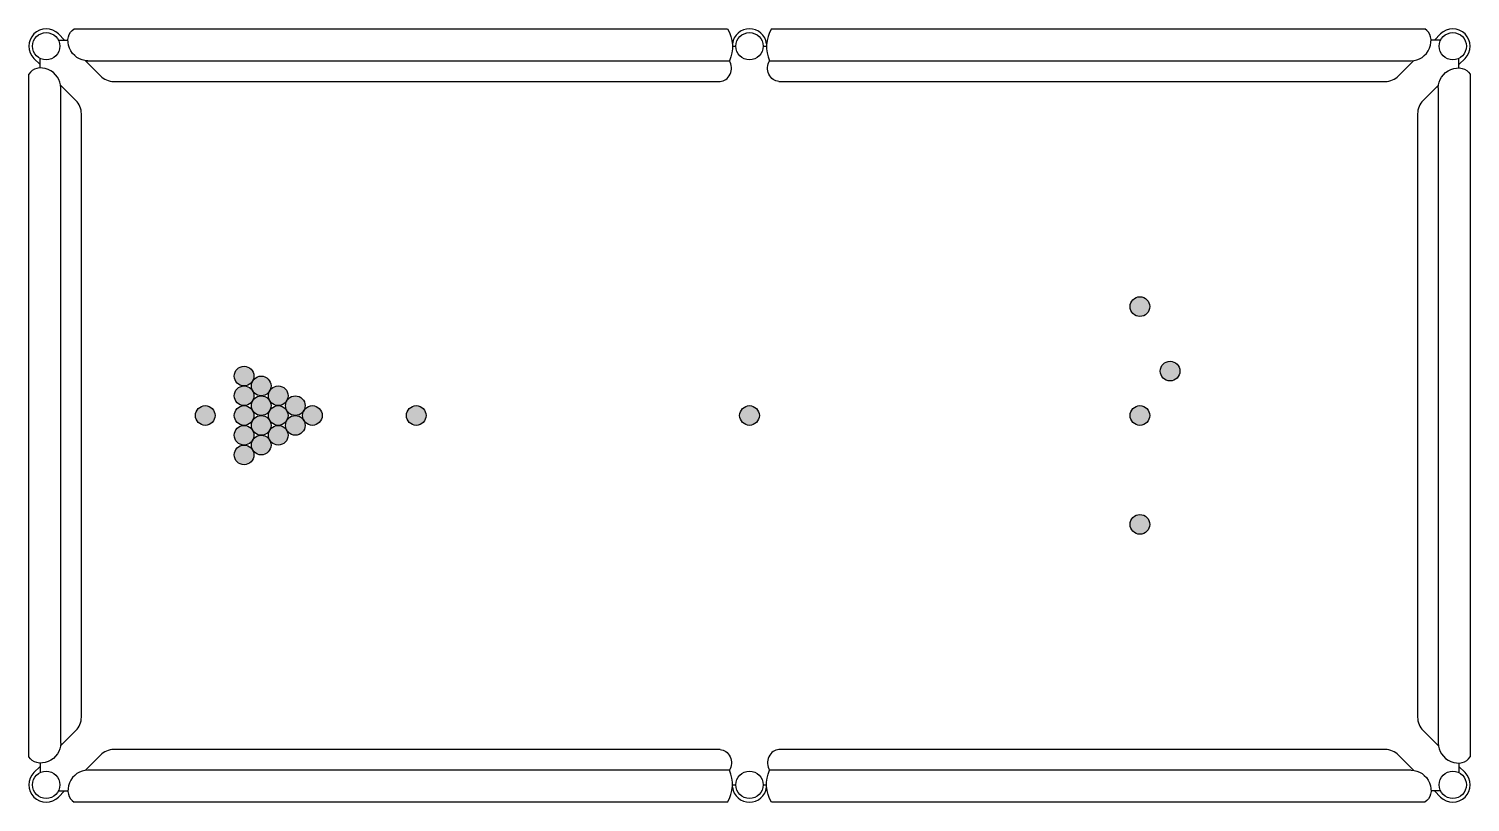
# Model space of a CAD drawing. Header units: millimetres. Extents: x -1920 to 1920, y 0 to 2060.
import ezdxf

# ---------------------------------------------------------------- set-up
doc = ezdxf.new("R2010")
doc.units = ezdxf.units.MM
doc.layers.add('ceco.net 188 balls', color=7, linetype='Continuous')
doc.layers.add('ceco.net 188 table', color=7, linetype='Continuous')

msp = doc.modelspace()

# ---------------------------------------------------------------- hatches: boundary and pattern name
at = {"layer": 'ceco.net 188 balls'}
h = msp.add_hatch(color=2, dxfattribs=at)
h.paths.add_polyline_path([(1066.2, 1318.8, 0.022641), (1040, 1320), (1040, 1293.8, 0.401014)])
h.paths.add_polyline_path([(1040, 1346.2), (1040, 1320, -0.022641), (1066.2, 1318.8, 0.011319), (1066.2, 1320, 0.414214)])
h.paths.add_polyline_path([(1040, 1346.2, 0.414214), (1013.7, 1320, 0.414214), (1040, 1293.8)])
for color, points in [(1, [(-1372.7, 1135, 0.766908), (-1323.7, 1121.9, -0.000527), (-1323.7, 1121.9, 0.131384), (-1320.2, 1135, 1)]), (256, [(1146.9, 1148.2, 1), (1094.4, 1148.2, 1)]), (1, [(-1274.7, 1108.7, 0.766908), (-1323.7, 1121.9, -0.000527), (-1323.7, 1121.9, 0.131384), (-1327.2, 1108.7, 0.131384), (-1323.7, 1095.6, -0.000527), (-1323.7, 1095.6, 0.267666), (-1301, 1082.5), (-1301, 1082.5, 0.267666), (-1278.2, 1095.6, -0.000527), (-1278.2, 1095.6, 0.131384)]), (1, [(-1323.7, 1095.6, -0.000527), (-1323.7, 1095.6, 0.766908), (-1372.7, 1082.5, 0.766908), (-1323.7, 1069.4, -0.000527), (-1323.7, 1069.4, 0.131384), (-1320.2, 1082.5, 0.131384)]), (1, [(-1274.7, 1056.2, 0.131384), (-1278.2, 1069.4, -0.000527), (-1278.2, 1069.4, 0.267666), (-1301, 1082.5), (-1301, 1082.5, 0.267666), (-1323.7, 1069.4, -0.000527), (-1323.7, 1069.4, 0.131384), (-1327.2, 1056.2, 0.131384), (-1323.7, 1043.1, -0.000527), (-1323.7, 1043.1, 0.576647), (-1278.2, 1043.1, -0.000527), (-1278.2, 1043.1, 0.131384)]), (1, [(-1229.3, 1082.5, 0.766908), (-1278.2, 1095.6, -0.000527), (-1278.2, 1095.6, 0.131384), (-1281.8, 1082.5, 0.131384), (-1278.2, 1069.4, -0.000527), (-1278.2, 1069.4, 0.267666), (-1255.5, 1056.2), (-1255.5, 1056.2, 0.267666), (-1232.8, 1069.4, -0.000527), (-1232.8, 1069.4, 0.131384)]), (1, [(-1183.8, 1056.2, 0.766908), (-1232.8, 1069.4, -0.000527), (-1232.8, 1069.4, 0.131384), (-1236.3, 1056.2, 0.131384), (-1232.8, 1043.1, -0.000527), (-1232.8, 1043.1, 0.576647), (-1187.3, 1043.1, -0.000527), (-1187.3, 1043.1, 0.131384)]), (250, [(-1423.8, 1030, 1), (-1476.3, 1030, 1)]), (1, [(-1323.7, 1043.1, -0.000527), (-1323.7, 1043.1, 0.766908), (-1372.7, 1030, 0.766908), (-1323.7, 1016.9, -0.000527), (-1323.7, 1016.9, 0.131384), (-1320.2, 1030, 0.131384)]), (1, [(-1232.8, 1043.1, -0.000527), (-1232.8, 1043.1, 0.267666), (-1255.5, 1056.2), (-1255.5, 1056.2, 0.267666), (-1278.2, 1043.1, -0.000527), (-1278.2, 1043.1, 0.131384), (-1281.8, 1030, 0.131384), (-1278.2, 1016.9, -0.000527), (-1278.2, 1016.9, 0.576647), (-1232.8, 1016.9, -0.000527), (-1232.8, 1016.9, 0.131384), (-1229.3, 1030, 0.131384)]), (1, [(-1138.3, 1030, 0.766908), (-1187.3, 1043.1, -0.000527), (-1187.3, 1043.1, 0.131384), (-1190.8, 1030, 0.131384), (-1187.3, 1016.9, -0.000527), (-1187.3, 1016.9, 0.766908)]), (211, [(-861.8, 1030, 1), (-914.3, 1030, 1)]), (176, [(26.2, 1030, 1), (-26.3, 1030, 1)]), (1, [(-1323.7, 990.6, -0.000527), (-1323.7, 990.6, 0.766908), (-1372.7, 977.5, 0.766908), (-1323.7, 964.4, -0.000527), (-1323.7, 964.4, 0.131384), (-1320.2, 977.5, 0.131384)]), (1, [(-1274.7, 1003.7, 0.131384), (-1278.2, 1016.9, -0.000527), (-1278.2, 1016.9, 0.576647), (-1323.7, 1016.9, -0.000527), (-1323.7, 1016.9, 0.131384), (-1327.2, 1003.7, 0.131384), (-1323.7, 990.6, -0.000527), (-1323.7, 990.6, 0.267666), (-1301, 977.5), (-1301, 977.5, 0.267666), (-1278.2, 990.6, -0.000527), (-1278.2, 990.6, 0.131384)]), (1, [(-1232.8, 990.6, -0.000527), (-1232.8, 990.6, 0.576647), (-1278.2, 990.6, -0.000527), (-1278.2, 990.6, 0.131384), (-1281.8, 977.5, 0.131384), (-1278.2, 964.4, -0.000527), (-1278.2, 964.4, 0.766908), (-1229.3, 977.5, 0.131384)]), (1, [(-1183.8, 1003.7, 0.131384), (-1187.3, 1016.9, -0.000527), (-1187.3, 1016.9, 0.576647), (-1232.8, 1016.9, -0.000527), (-1232.8, 1016.9, 0.131384), (-1236.3, 1003.7, 0.131384), (-1232.8, 990.6, -0.000527), (-1232.8, 990.6, 0.766908)]), (1, [(-1274.7, 951.3, 0.131384), (-1278.2, 964.4, -0.000527), (-1278.2, 964.4, 0.267666), (-1301, 977.5), (-1301, 977.5, 0.267666), (-1323.7, 964.4, -0.000527), (-1323.7, 964.4, 0.131384), (-1327.2, 951.3, 0.131384), (-1323.7, 938.1, -0.000527), (-1323.7, 938.1, 0.766908)]), (1, [(-1372.7, 925, 1), (-1320.2, 925, 0.131384), (-1323.7, 938.1, -0.000527), (-1323.7, 938.1, 0.766908)])]:
    msp.add_hatch(color=color, dxfattribs=at).paths.add_polyline_path(points)
h = msp.add_hatch(color=24, dxfattribs=at)
h.paths.add_polyline_path([(1040, 1056.2, 0.414214), (1013.7, 1030, 0.414214), (1040, 1003.7)])
h.paths.add_polyline_path([(1040, 1056.2), (1040, 1003.7, 0.414214), (1066.2, 1030, 0.414214)])
h = msp.add_hatch(color=3, dxfattribs=at)
h.paths.add_polyline_path([(1040, 766.2), (1040, 740, 0.022641), (1066.2, 741.2, 0.401014)])
h.paths.add_polyline_path([(1066.2, 740, 0.011319), (1066.2, 741.2, -0.022641), (1040, 740), (1040, 713.8, 0.414214)])
h.paths.add_polyline_path([(1040, 766.2, 0.414214), (1013.7, 740, 0.414214), (1040, 713.8)])

# ---------------------------------------------------------------- linework, layer by layer
at = {"layer": 'ceco.net 188 balls', "color": 7}
for centre in [(1040, 1320), (-1450, 1030), (-888, 1030), (0, 1030), (1040, 1030), (1040, 740)]:
    msp.add_circle(centre, 26.2, dxfattribs=at)
at = {"layer": 'ceco.net 188 balls'}
for centre in [(-1346.4, 1135), (1120.6, 1148.2), (-1301, 1108.7), (-1346.4, 1082.5), (-1301, 1056.2), (-1255.5, 1082.5), (-1210, 1056.2), (-1346.4, 1030), (-1255.5, 1030), (-1164.6, 1030), (-1346.4, 977.5), (-1301, 1003.7), (-1255.5, 977.5), (-1210, 1003.7), (-1301, 951.3), (-1346.4, 925)]:
    msp.add_circle(centre, 26.2, dxfattribs=at)
at = {"layer": 'ceco.net 188 table'}
for p, q in [((-1841, 2046.5), (-1824.6, 2030)), ((-1798.9, 2060), (-58.3, 2060)), ((58.2, 2060), (1798.9, 2060)), ((1841, 2046.5), (1824.6, 2030)), ((-1841.3, 2030), (-1815.7, 2030)), ((-45.5, 2013.7), (-36.3, 2013.7)), ((36.2, 2013.7), (45.5, 2013.7)), ((1841.3, 2030), (1815.7, 2030)), ((-1906.5, 1981), (-1890, 1964.6)), ((-1890, 1955.7), (-1890, 1981.3)), ((-1769.9, 1975.3), (-1729.2, 1934.6)), ((-1765.9, 1975), (-53.6, 1975)), ((53.6, 1975), (1763.2, 1975)), ((1769.9, 1975.3), (1729.2, 1934.6)), ((1890, 1955.7), (1890, 1981.3)), ((1906.5, 1981), (1890, 1964.6)), ((-1920, 121.2), (-1920, 1938.8)), ((1920, 1938.8), (1920, 1212.7)), ((-1835.3, 1909.9), (-1794.6, 1869.2)), ((-1835, 156.9), (-1835, 1905.9)), ((-1696.6, 1920), (-78.3, 1920)), ((78.3, 1920), (1696.2, 1920)), ((1835.3, 1909.9), (1794.6, 1869.2)), ((1835, 1903.1), (1835, 1205.3)), ((-1780, 226.1), (-1780, 1833.9)), ((1780, 1833.9), (1780, 1200.5)), ((1780, 1200.5), (1780, 226.1)), ((1835, 1205.3), (1835, 156.9)), ((1920, 1212.7), (1920, 121.2)), ((-1835.3, 150.1), (-1794.6, 190.8)), ((1835.3, 150.1), (1794.6, 190.8)), ((-1769.9, 84.7), (-1729.2, 125.4)), ((-136.7, 140), (-1696.2, 140)), ((-78.3, 140), (-136.7, 140)), ((1696.2, 140), (78.3, 140)), ((1769.9, 84.7), (1729.2, 125.4)), ((-1906.5, 79), (-1890, 95.4)), ((-1890, 104.3), (-1890, 78.7)), ((-53.6, 85), (-1763.2, 85)), ((1763.2, 85), (53.6, 85)), ((1890, 104.3), (1890, 78.7)), ((1906.5, 79), (1890, 95.4)), ((-45.5, 46.2), (-36.3, 46.2)), ((36.2, 46.2), (46.2, 46.2)), ((-1841.3, 30), (-1815.7, 30)), ((-1841, 13.5), (-1824.6, 30)), ((-58.3, 0), (-1798.9, 0)), ((1798.9, 0), (58.2, 0)), ((1841.3, 30), (1815.7, 30)), ((1841, 13.5), (1824.6, 30))]:
    msp.add_line(p, q, dxfattribs=at)
for centre in [(-1873.8, 2013.7), (0, 2013.7), (1873.7, 2013.7), (-1873.8, 46.2), (0, 46.2), (1873.7, 46.2)]:
    msp.add_circle(centre, 36.2, dxfattribs=at)
for centre, radius, start, end in [((-1873.8, 2013.7), 46.2, 45, 225), ((0, 2013.7), 46.2, 8.183, 171.817), ((1873.7, 2013.7), 46.2, 315, 135), ((-1693.8, 1969.9), 50, 225, 270), ((1693.8, 1969.9), 50, 270, 315), ((-1830, 1833.9), 50, 0, 45), ((1830, 1833.9), 50, 135, 180), ((-1830, 226.1), 50, 315, 0), ((1830, 226.1), 50, 180, 225), ((-1693.8, 90.1), 50, 90, 135), ((1693.8, 90.1), 50, 45, 90), ((-1873.8, 46.2), 46.2, 135, 315), ((1873.7, 46.2), 46.2, 225, 45), ((0, 46.2), 46.2, 188.183, 351.817)]:
    msp.add_arc(centre, radius, start, end, dxfattribs=at)
at = {"layer": 'ceco.net 188 table', "extrusion": (0, 0, -1)}
for centre, major_axis, ratio, start_param, end_param in [((-1772.3, 2020), (-30.6, 37.2), 0.831243, 3.709207, 6.405742), ((-146.9, 2015.5), (-98.4, 26.2), 0.944983, 2.38785, 3.299214), ((78.3, 1955), (0, -35), 0.857143, 6.283185, 8.462227), ((1880, 1912.3), (37.2, 30.6), 0.831243, 3.709207, 6.405742), ((-1880, 147.7), (-37.2, -30.6), 0.831243, 3.709207, 6.405742), ((-78.3, 105), (0, 35), 0.857143, 6.283185, 8.462227), ((146.9, 44.5), (98.4, -26.2), 0.944983, 2.38785, 3.299214), ((1772.3, 40), (30.6, -37.2), 0.831243, 3.709207, 6.405742)]:
    msp.add_ellipse(centre, major_axis=major_axis, ratio=ratio, start_param=start_param, end_param=end_param, dxfattribs=at)
at = {"layer": 'ceco.net 188 table'}
for centre, major_axis, ratio, start_param, end_param in [((146.9, 2015.5), (98.4, 26.2), 0.944983, 2.38785, 3.299214), ((1772.3, 2020), (30.6, 37.2), 0.831243, 3.709207, 6.405742), ((-1880, 1912.3), (-37.2, 30.6), 0.831243, 3.709207, 6.405742), ((-78.3, 1955), (0, -35), 0.857143, 6.283185, 8.462227), ((1880, 147.7), (37.2, -30.6), 0.831243, 3.709207, 6.405742), ((78.3, 105), (0, 35), 0.857143, 6.283185, 8.462227), ((-1772.3, 40), (-30.6, -37.2), 0.831243, 3.709207, 6.405742), ((-146.9, 44.5), (-98.4, -26.2), 0.944983, 2.38785, 3.299214)]:
    msp.add_ellipse(centre, major_axis=major_axis, ratio=ratio, start_param=start_param, end_param=end_param, dxfattribs=at)

doc.saveas('drawing.dxf')
